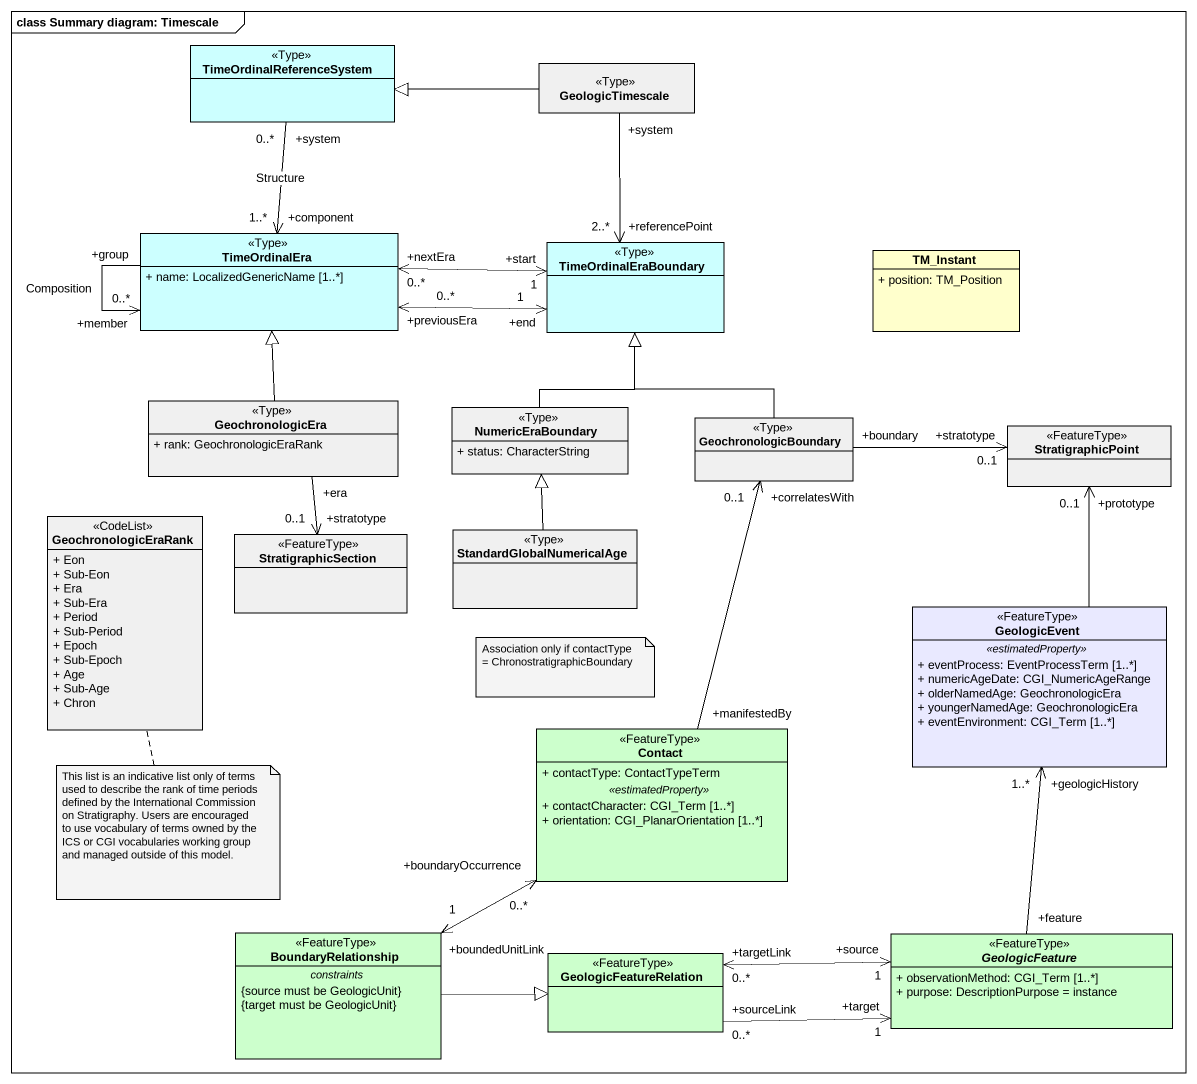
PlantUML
@startuml
mainframe class Summary diagram: Timescale
hide circle
hide empty members
skinparam classAttributeIconSize 0
class TimeOrdinalReferenceSystem <<Type>> #CCFFFF
class GeologicTimescale <<Type>> #F0F0F0
class TimeOrdinalEra <<Type>> #CCFFFF {
  + name: LocalizedGenericName [1..*]
}
class TimeOrdinalEraBoundary <<Type>> #CCFFFF
class TM_Instant {
  + position: TM_Position
}
class GeochronologicEra <<Type>> #F0F0F0 {
  + rank: GeochronologicEraRank
}
class NumericEraBoundary <<Type>> #F0F0F0 {
  + status: CharacterString
}
class GeochronologicBoundary <<Type>> #F0F0F0
class StratigraphicPoint <<FeatureType>> #F0F0F0
class GeochronologicEraRank <<CodeList>> #F0F0F0 {
  + Eon
  + Sub-Eon
  + Era
  + Sub-Era
  + Period
  + Sub-Period
  + Epoch
  + Sub-Epoch
  + Age
  + Sub-Age
  + Chron
}
class StratigraphicSection <<FeatureType>> #F0F0F0
class StandardGlobalNumericalAge <<Type>> #F0F0F0
class GeologicEvent <<FeatureType>> #E9E9FF {
  .. <<estimatedProperty>> ..
  + eventProcess: EventProcessTerm [1..*]
  + numericAgeDate: CGI_NumericAgeRange
  + olderNamedAge: GeochronologicEra
  + youngerNamedAge: GeochronologicEra
  + eventEnvironment: CGI_Term [1..*]
}
class Contact <<FeatureType>> #CCFFCC {
  + contactType: ContactTypeTerm
  .. <<estimatedProperty>> ..
  + contactCharacter: CGI_Term [1..*]
  + orientation: CGI_PlanarOrientation [1..*]
}
class BoundaryRelationship <<FeatureType>> #CCFFCC {
  -- constraints --
  {source must be GeologicUnit}
  {target must be GeologicUnit}
}
class GeologicFeatureRelation <<FeatureType>> #CCFFCC
abstract class GeologicFeature <<FeatureType>> #CCFFCC {
  + observationMethod: CGI_Term [1..*]
  + purpose: DescriptionPurpose = instance
}
GeologicTimescale -left-|> TimeOrdinalReferenceSystem
GeologicTimescale "+system" --> "+referencePoint\n2..*" TimeOrdinalEraBoundary
TimeOrdinalEra "+component\n1..*" <-up- "+system\n0..*" TimeOrdinalReferenceSystem : Structure
TimeOrdinalEra "+group" --> "+member\n0..*" TimeOrdinalEra : Composition
TimeOrdinalEraBoundary "+start\n1" <-left-> "+nextEra\n0..*" TimeOrdinalEra
TimeOrdinalEraBoundary "+end\n1" <-left-> "+previousEra\n0..*" TimeOrdinalEra
GeochronologicEra -up-|> TimeOrdinalEra
GeochronologicEra "+era" --> "+stratotype\n0..1" StratigraphicSection
NumericEraBoundary -up-|> TimeOrdinalEraBoundary
GeochronologicBoundary -up-|> TimeOrdinalEraBoundary
GeochronologicBoundary "+boundary" -right-> "+stratotype\n0..1" StratigraphicPoint
StandardGlobalNumericalAge -up-|> NumericEraBoundary
GeologicEvent -up-> "+prototype\n0..1" StratigraphicPoint
Contact "+manifestedBy" -up-> "+correlatesWith\n0..1" GeochronologicBoundary
Contact "+boundaryOccurrence\n0..*" <-left-> "+boundedUnitLink\n1" BoundaryRelationship
BoundaryRelationship -right-|> GeologicFeatureRelation
GeologicFeatureRelation "+targetLink\n0..*" <-right-> "+source\n1" GeologicFeature
GeologicFeatureRelation "+sourceLink\n0..*" -right-> "+target\n1" GeologicFeature
GeologicFeature "+feature" -up-> "+geologicHistory\n1..*" GeologicEvent
note as N1
  Association only if contactType = ChronostratigraphicBoundary
end note
note bottom of GeochronologicEraRank : This list is an indicative list only of terms used to describe the rank of time periods defined by the International Commission on Stratigraphy. Users are encouraged to use vocabulary of terms owned by the ICS or CGI vocabularies working group and managed outside of this model.
@enduml
